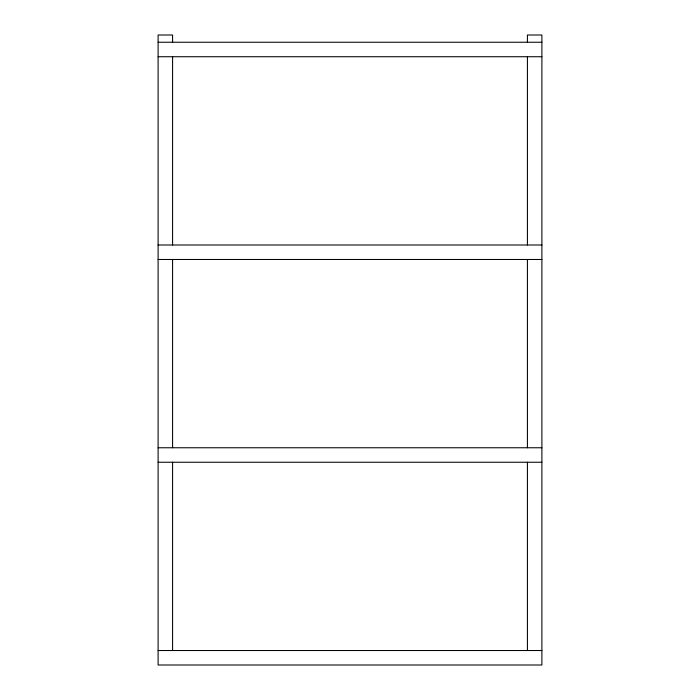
<?xml version="1.0" encoding="UTF-8"?>
<svg xmlns="http://www.w3.org/2000/svg" width="700" height="700" viewBox="0 0 700 700"><rect width="100%" height="100%" fill="white"/><g stroke="black" fill="none" stroke-linecap="round" stroke-linejoin="round"><path stroke-width="1.05" d="M158.104 42.245L541.896 42.245M158.104 56.726L541.896 56.726M158.104 245L541.896 245M158.104 259.481L541.896 259.481M158.104 447.755L541.896 447.755M158.104 462.245L541.896 462.245M158.104 650.519L541.896 650.519M527.415 42.245L527.415 35L541.896 35L541.896 665L158.104 665L158.104 35L172.585 35L172.585 42.245M527.415 56.726L527.415 245M527.415 259.481L527.415 447.755M527.415 462.245L527.415 650.519M172.585 56.726L172.585 245M172.585 259.481L172.585 447.755M172.585 462.245L172.585 650.519"/></g></svg>
